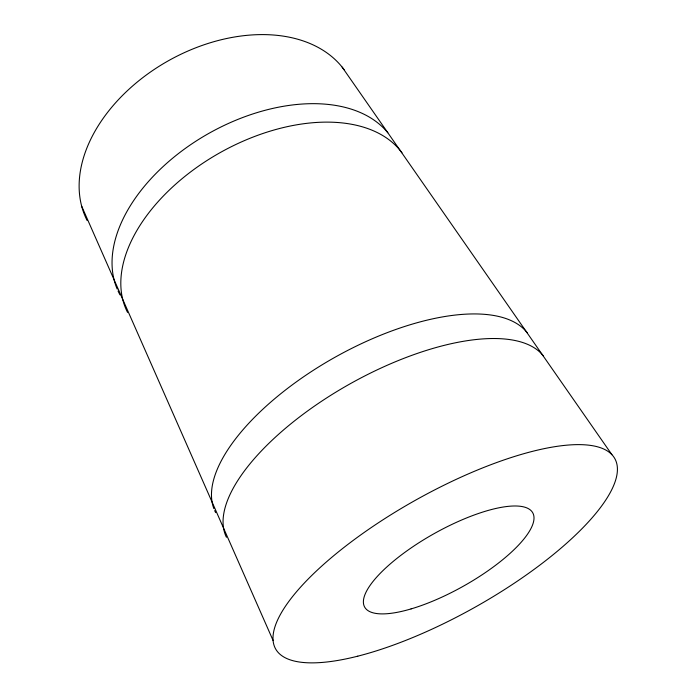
<?xml version="1.0" encoding="UTF-8"?>
<svg xmlns="http://www.w3.org/2000/svg" width="697" height="697" viewBox="0 0 697 697"><rect width="100%" height="100%" fill="white"/><g stroke="black" fill="none" stroke-linecap="round" stroke-linejoin="round"><path stroke-width="1.05" d="M342.131 67.095L611.905 454.662M81.68 206.207L273.111 640.526M226.447 537.291A182.78 74.988 -29.3 0 1 346.897 385.633A182.78 74.988 -29.3 0 1 543.512 356.106M215.643 512.591A180.079 77.864 -29.3 0 1 214.676 510.622M213.84 508.583A180.079 77.864 -29.3 0 1 335.301 357.091A180.079 77.864 -29.3 0 1 527.429 332.992M127.542 312.378A158.951 96.23 -29.3 0 1 216.619 154.629A158.951 96.23 -29.3 0 1 401.977 152.782M87.16 220.557A149.245 102.25 -29.3 0 1 164.84 62.8A149.245 102.25 -29.3 0 1 344.118 69.691M120.023 294.883A156.912 97.624 -29.3 0 1 118.054 291.024M117.166 289.037A156.912 97.624 -29.3 0 1 206.521 134.704A156.912 97.624 -29.3 0 1 387.828 132.752M357.761 656.173A194.463 61.223 -29.3 0 0 617.411 469.944A194.463 61.223 -29.3 0 0 360.462 535.104A194.463 61.223 -29.3 0 0 357.761 656.173M411.056 608.917A96.352 30.067 -29.3 0 0 533.815 515.85A96.352 30.067 -29.3 0 0 401.211 555.065A96.352 30.067 -29.3 0 0 411.056 608.917"/></g></svg>
